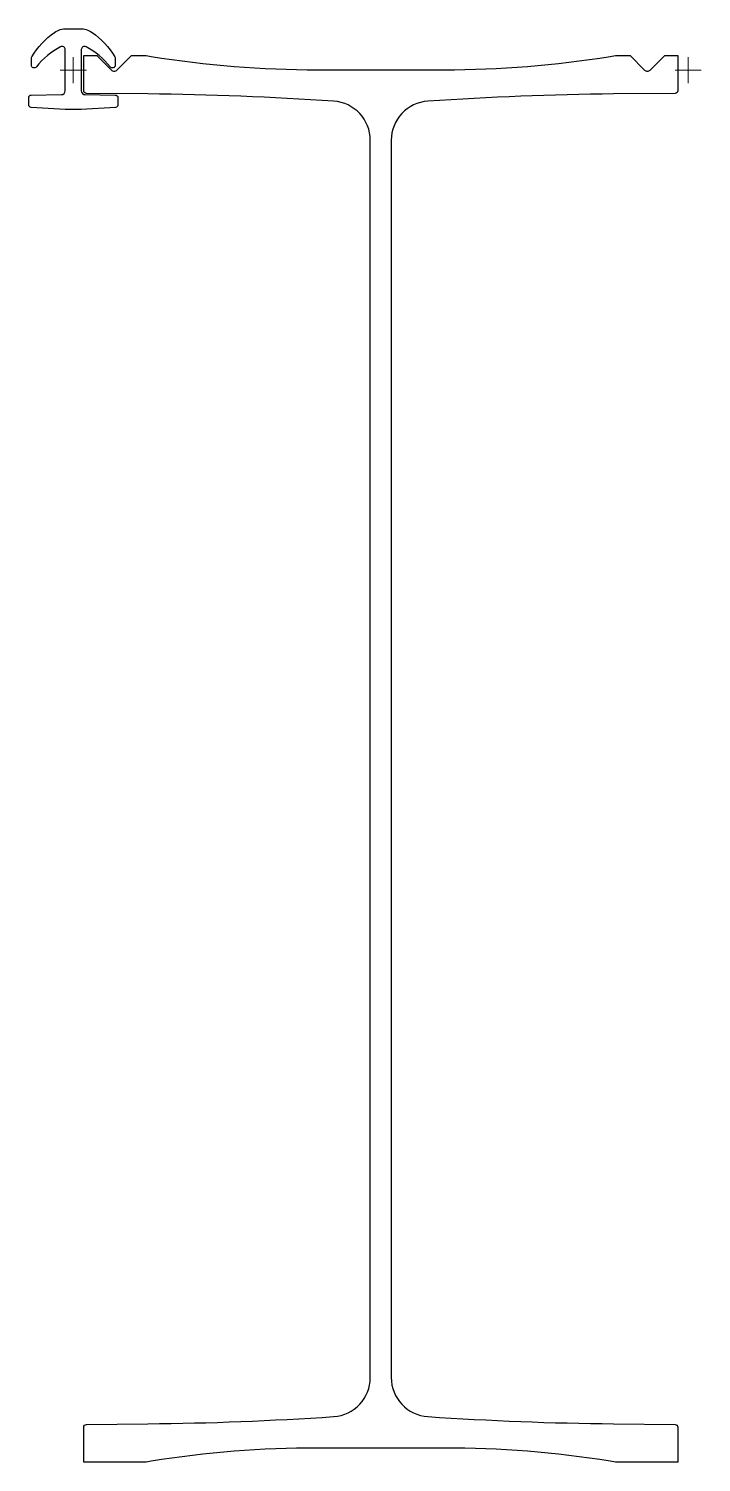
# Model space of a CAD drawing. Header units: millimetres. Extents: x -34 to 480, y -1064 to 32.
import ezdxf

# ---------------------------------------------------------------- set-up
doc = ezdxf.new("R2010")
doc.units = ezdxf.units.MM
doc.layers.get('0').update_dxf_attribs({"lineweight": 25})
doc.layers.add('ref', color=252, linetype='Continuous', lineweight=5)

msp = doc.modelspace()

# ---------------------------------------------------------------- linework, layer by layer
for points in [[(-6.1, -30.1), (-32.2, -28.5, -0.397192), (-34.1, -26.5), (-34.1, -21, -0.411055), (-32.1, -19), (-9.1, -18.7, 0.41139), (-6.1, -15.7), (-6.1, 15.7, 0.569114), (-9.8, 17.9, 0.100985), (-28.2, 2.5, -0.710336), (-32, 3.8), (-32, 9.2, -0.135197), (-31.7, 10.2, -0.107747), (-14.3, 28.9, -0.15203), (-5.1, 31.7), (5.1, 31.7, -0.15203), (14.3, 28.9, -0.107747), (31.7, 10.2, -0.135197), (32, 9.2), (32, 3.8, -0.710994), (28.2, 2.5, 0.100981), (9.8, 17.9, 0.568488), (6.1, 15.7), (6.1, -15.7, 0.41139), (9.1, -18.7), (32.1, -19, -0.411055), (34.1, -21), (34.1, -26.5, -0.397192), (32.2, -28.5), (6.1, -30.1)], [(8, -15.7), (8, 11.3), (18, 11.3), (29.1, 0.1, 0.414214), (33.4, 0.1), (44.5, 11.3), (54.3, 11.3, -0.004475), (59.6, 10.5, 0.039881), (186.6, 0.3), (283.4, 0.3, 0.039881), (410.4, 10.5, -0.004475), (415.7, 11.3), (425.5, 11.3), (436.6, 0.1, 0.414214), (440.9, 0.1), (452, 11.3), (462, 11.3), (462, -15.7, -0.411288), (460, -17.7), (413, -18.2, 0.014216), (271, -23.7, 0.394764), (243, -53.6), (243, -999.2, 0.394764), (271, -1029.1, 0.014216), (413, -1034.6), (460, -1035.1, -0.411288), (462, -1037.1), (462, -1064), (415.7, -1064, -0.004475), (410.4, -1063.2, 0.039881), (283.4, -1053.1), (186.6, -1053.1, 0.039881), (59.6, -1063.2, -0.004475), (54.3, -1064), (8, -1064), (8, -1037.1, -0.411288), (10, -1035.1), (57, -1034.6, 0.014216), (199, -1029.1, 0.394764), (227, -999.2), (227, -53.6, 0.394764), (199, -23.7, 0.014216), (57, -18.2), (10, -17.7, -0.411288)]]:
    msp.add_lwpolyline(points, format="xyb", close=True)
at = {"layer": 'ref'}
for p, q in [((10, 0), (-10, 0)), ((0, -10), (0, 10)), ((460, 0), (480, 0)), ((470, -10), (470, 10))]:
    msp.add_line(p, q, dxfattribs=at)

doc.saveas('drawing.dxf')
